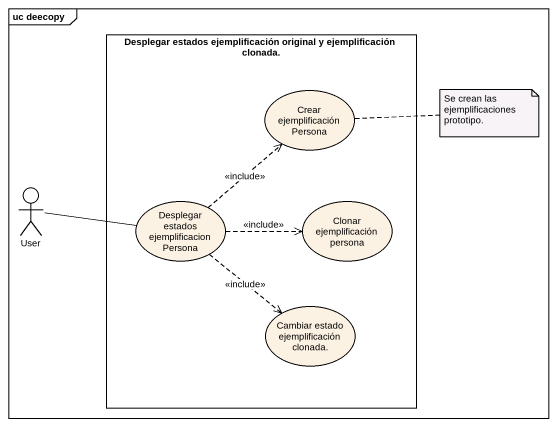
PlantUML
@startuml
mainframe uc deecopy
rectangle "Desplegar estados ejemplificación original y ejemplificación clonada." as Desplegar_estados {
  usecase "Crear ejemplificación Persona" as Crear_ejemplificación
  usecase "Desplegar estados ejemplificacion Persona" as Desplegar_estados_2
  usecase "Clonar ejemplificación persona" as Clonar_ejemplificación
  usecase "Cambiar estado ejemplificación clonada." as Cambiar_estado
}
actor User
User -right- Desplegar_estados_2
Desplegar_estados_2 .up.> Crear_ejemplificación : <<include>>
Desplegar_estados_2 .right.> Clonar_ejemplificación : <<include>>
Desplegar_estados_2 ..> Cambiar_estado : <<include>>
note right of Crear_ejemplificación : Se crean las ejemplificaciones prototipo.
@enduml
